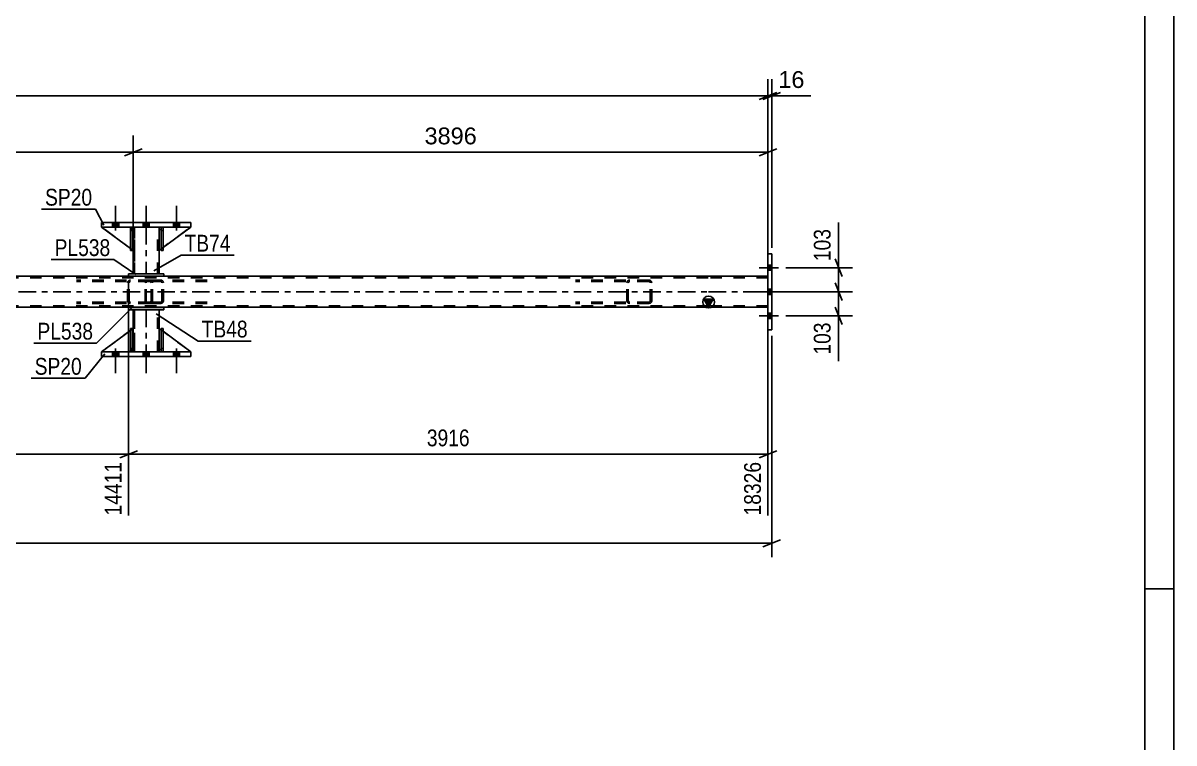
# Model space of a CAD drawing. Header units: millimetres. Extents: x -94 to 747, y -294 to 300.
# Drawn here: x 550.9 to 747.2, y -171.4 to -48.6 of the extents above; entities that cross this region are included whole.
import ezdxf

# ---------------------------------------------------------------- set-up
doc = ezdxf.new("R2010")
doc.units = ezdxf.units.MM
doc.linetypes.add('DXK_LINE_DOT2', pattern=[3.9198, 1.9599, -1.9599])
doc.linetypes.add('DXK_LINE_DOT3', pattern=[5.9187, 2.979, -0.9799, 0.9799, -0.9799])
doc.styles.add('Arial', font='ARIAL.TTF', dxfattribs={"height": 0.2})
doc.styles.add('Arial Narrow', font='ARIALN.TTF', dxfattribs={"height": 0.2})

# ---------------------------------------------------------------- blocks, each defined once
blk = doc.blocks.new('Unknown-200058970-1133')
at = {"color": 5, "linetype": 'Continuous'}
for p, q in [((747.21, -294.13), (747.21, 299.87)), ((742.21, -289.13), (742.21, 294.87)), ((747.21, -145.13), (742.21, -145.13))]:
    blk.add_line(p, q, dxfattribs=at)
blk = doc.blocks.new('Part-200058970-5724 - 5717')
at = {"color": 2, "linetype": 'Continuous'}
for p, q in [((574.09, -104.12), (574.09, -100.72)), ((574.09, -100.72), (574.45, -100.98)), ((579.49, -104.72), (574.77, -101.21)), ((574.45, -104.47), (574.09, -104.12))]:
    blk.add_line(p, q, dxfattribs=at)
at = {"color": 7, "linetype": 'DXK_LINE_DOT2'}
for p, q in [((574.77, -101.21), (574.45, -100.98)), ((574.45, -104.47), (574.69, -104.72)), ((574.69, -104.72), (579.49, -104.72))]:
    blk.add_line(p, q, dxfattribs=at)
blk = doc.blocks.new('Part-200058970-5789 - 5717')
at = {"color": 7, "linetype": 'DXK_LINE_DOT2'}
for p, q in [((572.49, -92.47), (559.99, -92.47)), ((572.49, -92.71), (559.99, -92.71)), ((568.78, -92.76), (568.74, -92.95)), ((568.74, -95.99), (568.74, -92.95)), ((569, -92.95), (569.02, -92.85)), ((569, -95.99), (569, -92.95)), ((569.02, -92.85), (569.07, -92.78)), ((569.25, -92.47), (569.06, -92.5)), ((569.07, -92.78), (569.16, -92.72)), ((569.16, -92.72), (569.25, -92.71)), ((572.68, -92.5), (572.49, -92.47)), ((572.49, -92.71), (572.59, -92.72)), ((572.59, -92.72), (572.67, -92.78)), ((572.67, -92.78), (572.72, -92.85)), ((572.72, -92.85), (572.74, -92.95)), ((572.74, -95.99), (572.74, -92.95)), ((573, -92.95), (572.96, -92.76)), ((573, -95.99), (573, -92.95)), ((568.74, -95.99), (568.78, -96.17)), ((569.02, -96.08), (569, -95.99)), ((569.07, -96.16), (569.02, -96.08)), ((569.16, -96.21), (569.07, -96.16)), ((572.67, -96.16), (572.59, -96.21)), ((572.72, -96.08), (572.67, -96.16)), ((572.74, -95.99), (572.72, -96.08)), ((572.96, -96.17), (573, -95.99)), ((572.49, -96.23), (559.99, -96.23)), ((572.49, -96.47), (559.99, -96.47)), ((569.06, -96.43), (569.25, -96.47)), ((569.25, -96.23), (569.16, -96.21)), ((572.59, -96.21), (572.49, -96.23)), ((572.49, -96.47), (572.68, -96.43))]:
    blk.add_line(p, q, dxfattribs=at)
for centre, start, end in [((569.23, -92.97), 110.7583, 155.6801), ((572.51, -92.97), 24.3199, 69.2417), ((569.23, -95.97), 204.3199, 249.2417), ((572.51, -95.97), 290.7583, 335.6801)]:
    blk.add_arc(centre, 0.496, start, end, dxfattribs=at)
blk = doc.blocks.new('Part-200058970-5726 - 5717')
at = {"color": 2, "linetype": 'Continuous'}
for p, q in [((677.95, -100.97), (677.95, -87.97)), ((677.95, -87.97), (678.59, -87.97)), ((678.59, -100.97), (678.59, -87.97)), ((677.95, -100.97), (678.59, -100.97))]:
    blk.add_line(p, q, dxfattribs=at)
blk = doc.blocks.new('Part-200058970-5932 - 5717')
at = {"color": 7, "linetype": 'DXK_LINE_DOT2'}
for p, q in [((574.77, -100.72), (574.45, -100.72)), ((574.45, -104.12), (574.45, -100.72)), ((574.45, -100.72), (574.45, -104.72)), ((574.77, -100.72), (574.77, -104.12)), ((574.77, -104.72), (574.77, -100.72)), ((574.77, -104.12), (574.45, -104.12)), ((574.45, -104.72), (574.45, -104.12)), ((574.77, -104.72), (574.45, -104.72)), ((574.77, -104.12), (574.77, -104.72)), ((574.77, -104.72), (574.77, -104.72))]:
    blk.add_line(p, q, dxfattribs=at)
blk = doc.blocks.new('Part-200058970-5739 - 5717')
at = {"color": 7, "linetype": 'DXK_LINE_DOT2'}
for p, q in [((657.62, -92.47), (645.12, -92.47)), ((657.62, -92.71), (645.12, -92.71)), ((653.92, -92.76), (653.88, -92.95)), ((653.88, -95.99), (653.88, -92.95)), ((654.13, -92.95), (654.15, -92.85)), ((654.13, -95.99), (654.13, -92.95)), ((654.15, -92.85), (654.21, -92.78)), ((654.39, -92.47), (654.19, -92.5)), ((654.21, -92.78), (654.29, -92.72)), ((654.29, -92.72), (654.39, -92.71)), ((657.82, -92.5), (657.62, -92.47)), ((657.62, -92.71), (657.72, -92.72)), ((657.72, -92.72), (657.8, -92.78)), ((657.8, -92.78), (657.86, -92.85)), ((657.86, -92.85), (657.88, -92.95)), ((657.88, -95.99), (657.88, -92.95)), ((658.13, -92.95), (658.09, -92.76)), ((658.13, -95.99), (658.13, -92.95)), ((653.88, -95.99), (653.92, -96.17)), ((654.15, -96.08), (654.13, -95.99)), ((654.21, -96.16), (654.15, -96.08)), ((654.29, -96.21), (654.21, -96.16)), ((657.8, -96.16), (657.72, -96.21)), ((657.86, -96.08), (657.8, -96.16)), ((657.88, -95.99), (657.86, -96.08)), ((658.09, -96.17), (658.13, -95.99)), ((657.62, -96.23), (645.12, -96.23)), ((657.62, -96.47), (645.12, -96.47)), ((654.19, -96.43), (654.39, -96.47)), ((654.39, -96.23), (654.29, -96.21)), ((657.72, -96.21), (657.62, -96.23)), ((657.62, -96.47), (657.82, -96.43))]:
    blk.add_line(p, q, dxfattribs=at)
for centre, start, end in [((654.37, -92.97), 110.7583, 155.6801), ((657.64, -92.97), 24.3199, 69.2417), ((654.37, -95.97), 204.3199, 249.2417), ((657.64, -95.97), 290.7583, 335.6801)]:
    blk.add_arc(centre, 0.496, start, end, dxfattribs=at)
blk = doc.blocks.new('Part-200058970-5930 - 5717')
at = {"color": 7, "linetype": 'DXK_LINE_DOT2'}
for p, q in [((569.69, -100.72), (564.29, -104.72)), ((569.69, -104.12), (569.69, -100.72)), ((569.69, -100.72), (569.69, -104.12)), ((564.29, -104.72), (569.09, -104.72)), ((569.09, -104.72), (569.69, -104.12)), ((569.69, -104.12), (569.09, -104.72)), ((569.69, -104.12), (569.69, -104.12))]:
    blk.add_line(p, q, dxfattribs=at)
blk = doc.blocks.new('Part-200058970-5940 - 5717')
at = {"color": 7, "linetype": 'DXK_LINE_DOT2'}
for p, q in [((569.69, -87.43), (564.29, -83.43)), ((564.29, -83.43), (569.09, -83.43)), ((569.09, -83.43), (569.69, -84.03)), ((569.69, -84.03), (569.09, -83.43)), ((569.69, -84.03), (569.69, -87.43)), ((569.69, -84.03), (569.69, -84.03)), ((569.69, -84.03), (569.69, -87.43))]:
    blk.add_line(p, q, dxfattribs=at)
blk = doc.blocks.new('Part-200058970-5750 - 5717')
at = {"color": 7, "linetype": 'DXK_LINE_DOT2'}
for p, q in [((571.76, -92.76), (571.74, -92.95)), ((571.74, -95.99), (571.74, -92.95)), ((571.82, -92.61), (571.76, -92.76)), ((571.9, -92.5), (571.82, -92.61)), ((571.87, -92.95), (571.88, -92.85)), ((571.87, -95.99), (571.87, -92.95)), ((571.88, -92.85), (571.91, -92.78)), ((572.01, -92.47), (571.9, -92.5)), ((571.91, -92.78), (571.96, -92.72)), ((571.96, -92.72), (572.01, -92.71)), ((582.28, -92.47), (572.01, -92.47)), ((582.28, -92.71), (572.01, -92.71)), ((573, -92.71), (573, -92.47)), ((574.53, -92.5), (574.34, -92.47)), ((574.34, -92.71), (574.44, -92.72)), ((574.44, -92.72), (574.52, -92.78)), ((574.52, -92.78), (574.57, -92.85)), ((574.57, -92.85), (574.59, -92.95)), ((574.59, -95.99), (574.59, -92.95)), ((574.84, -92.95), (574.81, -92.76)), ((574.84, -95.99), (574.84, -92.95)), ((571.74, -95.99), (571.76, -96.17)), ((571.76, -96.17), (571.82, -96.33)), ((571.88, -96.08), (571.87, -95.99)), ((571.91, -96.16), (571.88, -96.08)), ((571.96, -96.21), (571.91, -96.16)), ((574.52, -96.16), (574.44, -96.21)), ((574.57, -96.08), (574.52, -96.16)), ((574.59, -95.99), (574.57, -96.08)), ((574.81, -96.17), (574.84, -95.99)), ((571.82, -96.33), (571.9, -96.43)), ((571.9, -96.43), (572.01, -96.47)), ((572.01, -96.23), (571.96, -96.21)), ((582.28, -96.23), (572.01, -96.23)), ((582.28, -96.47), (572.01, -96.47)), ((573, -96.47), (573, -96.23)), ((574.44, -96.21), (574.34, -96.23)), ((574.34, -96.47), (574.53, -96.43))]:
    blk.add_line(p, q, dxfattribs=at)
for centre, start, end in [((574.36, -92.96), 23.8494, 68.8059), ((574.36, -95.97), 291.1941, 336.1506)]:
    blk.add_arc(centre, 0.492, start, end, dxfattribs=at)
blk = doc.blocks.new('Part-200058970-5755 - 5717')
at = {"linetype": 'Continuous'}
blk.add_hatch(color=2, dxfattribs=at).paths.add_polyline_path([(667.83, -97.11), (667.03, -95.71), (668.63, -95.71)])
at = {"color": 7, "linetype": 'DXK_LINE_DOT2'}
for p, q in [((667.73, -92.07), (5.62, -92.07)), ((574.89, -91.83), (568.89, -91.83)), ((677.95, -92.07), (667.83, -92.07)), ((677.95, -91.83), (677.95, -97.11)), ((667.73, -96.87), (5.62, -96.87)), ((677.95, -96.87), (667.83, -96.87))]:
    blk.add_line(p, q, dxfattribs=at)
at = {"color": 2, "linetype": 'Continuous'}
for p, q in [((568.89, -91.83), (404.63, -91.83)), ((667.73, -91.83), (574.89, -91.83)), ((677.95, -91.83), (667.83, -91.83)), ((667.83, -97.11), (667.03, -95.71)), ((667.03, -95.71), (668.63, -95.71)), ((668.63, -95.71), (667.83, -97.11)), ((667.73, -97.11), (5.62, -97.11)), ((677.95, -97.11), (667.83, -97.11))]:
    blk.add_line(p, q, dxfattribs=at)
at = {"color": 7, "linetype": 'DXK_LINE_DOT3'}
for p, q in [((5.62, -94.47), (667.73, -94.47)), ((667.83, -94.47), (687.95, -94.47))]:
    blk.add_line(p, q, dxfattribs=at)
at = {"color": 2, "linetype": 'Continuous'}
blk.add_circle((667.83, -96.21), 1, dxfattribs=at)
blk = doc.blocks.new('Bolt-200058970-5769 - 5717')
at = {"linetype": 'Continuous'}
for points in [[(677.95, -89.93), (677.95, -90.81), (678.59, -90.81), (678.59, -89.93)], [(677.95, -89.93), (677.95, -90.81), (678.59, -90.81), (678.59, -89.93)], [(677.95, -89.93), (677.95, -90.81), (678.59, -90.81), (678.59, -89.93)], [(677.95, -94.03), (677.95, -94.91), (678.59, -94.91), (678.59, -94.03)], [(677.95, -94.03), (677.95, -94.91), (678.59, -94.91), (678.59, -94.03)], [(677.95, -98.13), (677.95, -99.01), (678.59, -99.01), (678.59, -98.13)], [(677.95, -98.13), (677.95, -99.01), (678.59, -99.01), (678.59, -98.13)], [(677.95, -98.13), (677.95, -99.01), (678.59, -99.01), (678.59, -98.13)]]:
    blk.add_hatch(color=1, dxfattribs=at).paths.add_polyline_path(points)
at = {"color": 1, "linetype": 'Continuous'}
for p, q in [((678.59, -89.93), (677.95, -89.93)), ((678.59, -89.93), (677.95, -89.93)), ((678.59, -89.93), (677.95, -89.93)), ((679.75, -90.37), (676.43, -90.37)), ((679.75, -90.37), (676.43, -90.37)), ((679.75, -90.37), (676.43, -90.37)), ((678.59, -90.81), (677.95, -90.81)), ((678.59, -90.81), (677.95, -90.81)), ((678.59, -90.81), (677.95, -90.81)), ((678.59, -94.03), (677.95, -94.03)), ((678.59, -94.03), (677.95, -94.03)), ((679.75, -94.47), (676.43, -94.47)), ((679.75, -94.47), (676.43, -94.47)), ((678.59, -94.91), (677.95, -94.91)), ((678.59, -94.91), (677.95, -94.91)), ((678.59, -98.13), (677.95, -98.13)), ((678.59, -98.13), (677.95, -98.13)), ((678.59, -98.13), (677.95, -98.13)), ((679.75, -98.57), (676.43, -98.57)), ((679.75, -98.57), (676.43, -98.57)), ((679.75, -98.57), (676.43, -98.57)), ((678.59, -99.01), (677.95, -99.01)), ((678.59, -99.01), (677.95, -99.01)), ((678.59, -99.01), (677.95, -99.01))]:
    blk.add_line(p, q, dxfattribs=at)
blk = doc.blocks.new('Bolt-200058970-5774 - 5717')
at = {"linetype": 'Continuous'}
for points in [[(566.17, -105.52), (567.21, -105.52), (567.21, -104.72), (566.17, -104.72)], [(566.17, -105.52), (567.21, -105.52), (567.21, -104.72), (566.17, -104.72)], [(566.17, -105.52), (567.21, -105.52), (567.21, -104.72), (566.17, -104.72)], [(571.37, -105.52), (572.41, -105.52), (572.41, -104.72), (571.37, -104.72)], [(571.37, -105.52), (572.41, -105.52), (572.41, -104.72), (571.37, -104.72)], [(576.57, -105.52), (577.61, -105.52), (577.61, -104.72), (576.57, -104.72)], [(576.57, -105.52), (577.61, -105.52), (577.61, -104.72), (576.57, -104.72)], [(576.57, -105.52), (577.61, -105.52), (577.61, -104.72), (576.57, -104.72)]]:
    blk.add_hatch(color=1, dxfattribs=at).paths.add_polyline_path(points)
at = {"color": 1, "linetype": 'Continuous'}
for p, q in [((566.17, -104.72), (566.17, -105.52)), ((566.17, -104.72), (566.17, -105.52)), ((566.17, -104.72), (566.17, -105.52)), ((566.69, -104.12), (566.69, -108.32)), ((566.69, -104.12), (566.69, -108.32)), ((566.69, -104.12), (566.69, -108.32)), ((567.21, -104.72), (567.21, -105.52)), ((567.21, -104.72), (567.21, -105.52)), ((567.21, -104.72), (567.21, -105.52)), ((571.37, -104.72), (571.37, -105.52)), ((571.37, -104.72), (571.37, -105.52)), ((571.89, -104.12), (571.89, -108.32)), ((571.89, -104.12), (571.89, -108.32)), ((572.41, -104.72), (572.41, -105.52)), ((572.41, -104.72), (572.41, -105.52)), ((576.57, -104.72), (576.57, -105.52)), ((576.57, -104.72), (576.57, -105.52)), ((576.57, -104.72), (576.57, -105.52)), ((577.09, -104.12), (577.09, -108.32)), ((577.09, -104.12), (577.09, -108.32)), ((577.09, -104.12), (577.09, -108.32)), ((577.61, -104.72), (577.61, -105.52)), ((577.61, -104.72), (577.61, -105.52)), ((577.61, -104.72), (577.61, -105.52))]:
    blk.add_line(p, q, dxfattribs=at)
blk = doc.blocks.new('Part-200058970-5952 - 5717')
at = {"color": 2, "linetype": 'Continuous'}
for p, q in [((564.29, -82.63), (564.29, -82.63)), ((564.29, -82.63), (564.29, -83.43)), ((579.49, -82.63), (564.29, -82.63)), ((564.29, -83.43), (564.29, -83.43)), ((564.29, -83.43), (579.49, -83.43)), ((579.49, -82.63), (579.49, -82.63)), ((579.49, -83.43), (579.49, -82.63)), ((579.49, -83.43), (579.49, -83.43))]:
    blk.add_line(p, q, dxfattribs=at)
at = {"color": 7, "linetype": 'DXK_LINE_DOT2'}
for p, q in [((564.29, -83.43), (564.29, -82.63)), ((579.49, -82.63), (579.49, -83.43))]:
    blk.add_line(p, q, dxfattribs=at)
blk = doc.blocks.new('Bolt-200058970-5775 - 5717')
at = {"linetype": 'Continuous'}
for points in [[(567.21, -82.63), (566.17, -82.63), (566.17, -83.43), (567.21, -83.43)], [(567.21, -82.63), (566.17, -82.63), (566.17, -83.43), (567.21, -83.43)], [(567.21, -82.63), (566.17, -82.63), (566.17, -83.43), (567.21, -83.43)], [(572.41, -82.63), (571.37, -82.63), (571.37, -83.43), (572.41, -83.43)], [(572.41, -82.63), (571.37, -82.63), (571.37, -83.43), (572.41, -83.43)], [(577.61, -82.63), (576.57, -82.63), (576.57, -83.43), (577.61, -83.43)], [(577.61, -82.63), (576.57, -82.63), (576.57, -83.43), (577.61, -83.43)], [(577.61, -82.63), (576.57, -82.63), (576.57, -83.43), (577.61, -83.43)]]:
    blk.add_hatch(color=1, dxfattribs=at).paths.add_polyline_path(points)
at = {"color": 1, "linetype": 'Continuous'}
for p, q in [((566.69, -84.03), (566.69, -79.83)), ((566.69, -84.03), (566.69, -79.83)), ((566.69, -84.03), (566.69, -79.83)), ((571.89, -84.03), (571.89, -79.83)), ((571.89, -84.03), (571.89, -79.83)), ((577.09, -84.03), (577.09, -79.83)), ((577.09, -84.03), (577.09, -79.83)), ((577.09, -84.03), (577.09, -79.83)), ((566.17, -83.43), (566.17, -82.63)), ((566.17, -83.43), (566.17, -82.63)), ((566.17, -83.43), (566.17, -82.63)), ((567.21, -83.43), (567.21, -82.63)), ((567.21, -83.43), (567.21, -82.63)), ((567.21, -83.43), (567.21, -82.63)), ((571.37, -83.43), (571.37, -82.63)), ((571.37, -83.43), (571.37, -82.63)), ((572.41, -83.43), (572.41, -82.63)), ((572.41, -83.43), (572.41, -82.63)), ((576.57, -83.43), (576.57, -82.63)), ((576.57, -83.43), (576.57, -82.63)), ((576.57, -83.43), (576.57, -82.63)), ((577.61, -83.43), (577.61, -82.63)), ((577.61, -83.43), (577.61, -82.63)), ((577.61, -83.43), (577.61, -82.63))]:
    blk.add_line(p, q, dxfattribs=at)
blk = doc.blocks.new('Part-200058970-5960 - 5717')
at = {"color": 7, "linetype": 'DXK_LINE_DOT2'}
for p, q in [((569.25, -84.03), (569.25, -83.43)), ((569.25, -83.43), (569.25, -83.43)), ((569.25, -83.43), (569.25, -87.43)), ((569.25, -83.43), (569.57, -83.43)), ((569.25, -87.43), (569.25, -84.03)), ((569.25, -84.03), (569.57, -84.03)), ((569.57, -83.43), (569.57, -84.03)), ((569.57, -87.43), (569.57, -83.43)), ((569.57, -84.03), (569.57, -87.43)), ((569.25, -87.43), (569.57, -87.43))]:
    blk.add_line(p, q, dxfattribs=at)
blk = doc.blocks.new('Part-200058970-5851 - 5717')
at = {"color": 7, "linetype": 'DXK_LINE_DOT2'}
for p, q in [((574.09, -104.12), (574.09, -100.72)), ((574.09, -100.72), (579.49, -104.72)), ((574.69, -104.72), (574.09, -104.12)), ((579.49, -104.72), (574.69, -104.72))]:
    blk.add_line(p, q, dxfattribs=at)
blk = doc.blocks.new('Part-200058970-5858 - 5717')
at = {"color": 2, "linetype": 'Continuous'}
for p, q in [((569.25, -104.72), (569.25, -100.72)), ((569.25, -100.72), (569.57, -100.72)), ((569.57, -104.72), (569.57, -100.72)), ((569.25, -104.72), (569.25, -104.72)), ((569.57, -104.72), (569.25, -104.72))]:
    blk.add_line(p, q, dxfattribs=at)
at = {"color": 7, "linetype": 'DXK_LINE_DOT2'}
for p, q in [((569.25, -100.72), (569.25, -104.12)), ((569.57, -104.12), (569.57, -100.72)), ((569.25, -104.12), (569.25, -104.72)), ((569.25, -104.12), (569.57, -104.12)), ((569.25, -104.72), (569.25, -104.72)), ((569.25, -104.72), (569.25, -104.72)), ((569.57, -104.72), (569.57, -104.12)), ((569.57, -104.72), (569.57, -104.72))]:
    blk.add_line(p, q, dxfattribs=at)
blk = doc.blocks.new('Part-200058970-5942 - 5717')
at = {"color": 7, "linetype": 'DXK_LINE_DOT2'}
for p, q in [((574.69, -83.43), (574.09, -84.03)), ((574.09, -87.43), (579.49, -83.43)), ((574.09, -84.03), (574.09, -87.43)), ((579.49, -83.43), (574.69, -83.43))]:
    blk.add_line(p, q, dxfattribs=at)
blk = doc.blocks.new('Part-200058970-5856 - 5717')
at = {"color": 2, "linetype": 'Continuous'}
for p, q in [((574.89, -91.43), (568.89, -91.43)), ((568.89, -91.83), (568.89, -91.43)), ((574.89, -91.83), (568.89, -91.83)), ((574.89, -91.43), (574.89, -91.43)), ((574.89, -91.43), (574.89, -91.83)), ((574.89, -91.83), (574.89, -91.83))]:
    blk.add_line(p, q, dxfattribs=at)
at = {"color": 7, "linetype": 'DXK_LINE_DOT2'}
for p, q in [((568.89, -91.83), (568.89, -91.43)), ((574.89, -91.83), (574.89, -91.43)), ((574.89, -91.43), (574.89, -91.43)), ((574.89, -91.83), (574.89, -91.83))]:
    blk.add_line(p, q, dxfattribs=at)
blk = doc.blocks.new('Part-200058970-5857 - 5717')
at = {"color": 2, "linetype": 'Continuous'}
for p, q in [((574.45, -104.72), (574.45, -100.72)), ((574.45, -100.72), (574.77, -100.72)), ((574.77, -104.72), (574.77, -100.72)), ((574.45, -104.72), (574.45, -104.72)), ((574.77, -104.72), (574.45, -104.72))]:
    blk.add_line(p, q, dxfattribs=at)
at = {"color": 7, "linetype": 'DXK_LINE_DOT2'}
for p, q in [((574.45, -100.72), (574.45, -104.12)), ((574.77, -104.12), (574.77, -100.72)), ((574.45, -104.12), (574.45, -104.72)), ((574.45, -104.12), (574.77, -104.12)), ((574.45, -104.72), (574.45, -104.72)), ((574.45, -104.72), (574.45, -104.72)), ((574.77, -104.72), (574.77, -104.12)), ((574.77, -104.72), (574.77, -104.72))]:
    blk.add_line(p, q, dxfattribs=at)
blk = doc.blocks.new('Part-200058970-5863 - 5717')
at = {"color": 2, "linetype": 'Continuous'}
for p, q in [((569.69, -100.72), (569.69, -97.52)), ((574.09, -100.72), (574.09, -97.52)), ((569.69, -104.72), (569.69, -104.12)), ((574.09, -104.72), (574.09, -104.12))]:
    blk.add_line(p, q, dxfattribs=at)
at = {"color": 7, "linetype": 'DXK_LINE_DOT2'}
for p, q in [((569.69, -97.52), (574.09, -97.52)), ((569.69, -104.72), (569.69, -97.52)), ((569.93, -104.72), (569.93, -97.52)), ((569.93, -97.52), (569.93, -104.72)), ((573.85, -104.72), (573.85, -97.52)), ((573.85, -104.72), (573.85, -97.52)), ((574.09, -97.52), (574.09, -104.72)), ((569.69, -104.12), (569.69, -100.72)), ((574.09, -104.12), (574.09, -100.72)), ((574.09, -104.72), (569.69, -104.72))]:
    blk.add_line(p, q, dxfattribs=at)
at = {"color": 7, "linetype": 'DXK_LINE_DOT3'}
blk.add_line((571.89, -97.52), (571.89, -104.72), dxfattribs=at)
blk = doc.blocks.new('Part-200058970-5868 - 5717')
at = {"color": 2, "linetype": 'Continuous'}
for p, q in [((574.89, -97.12), (568.89, -97.12)), ((568.89, -97.52), (568.89, -97.12)), ((574.89, -97.52), (568.89, -97.52)), ((574.89, -97.12), (574.89, -97.12)), ((574.89, -97.12), (574.89, -97.52)), ((574.89, -97.52), (574.89, -97.52))]:
    blk.add_line(p, q, dxfattribs=at)
at = {"color": 7, "linetype": 'DXK_LINE_DOT2'}
for p, q in [((568.89, -97.52), (568.89, -97.12)), ((574.89, -97.52), (574.89, -97.12)), ((574.89, -97.12), (574.89, -97.12)), ((574.89, -97.52), (574.89, -97.52))]:
    blk.add_line(p, q, dxfattribs=at)
blk = doc.blocks.new('Part-200058970-5931 - 5717')
at = {"color": 2, "linetype": 'Continuous'}
for p, q in [((569.25, -101.05), (564.29, -104.72)), ((569.69, -100.72), (569.57, -100.81)), ((569.69, -104.12), (569.69, -100.72)), ((569.25, -104.56), (569.09, -104.72)), ((569.69, -104.12), (569.57, -104.24)), ((569.69, -104.12), (569.69, -104.12))]:
    blk.add_line(p, q, dxfattribs=at)
at = {"color": 7, "linetype": 'DXK_LINE_DOT2'}
for p, q in [((569.57, -100.81), (569.25, -101.05)), ((569.69, -104.12), (569.69, -100.72)), ((564.29, -104.72), (564.29, -104.72)), ((564.29, -104.72), (569.09, -104.72)), ((569.69, -104.12), (569.09, -104.72)), ((569.57, -104.24), (569.25, -104.56))]:
    blk.add_line(p, q, dxfattribs=at)
blk = doc.blocks.new('Part-200058970-5933 - 5717')
at = {"color": 7, "linetype": 'DXK_LINE_DOT2'}
for p, q in [((569.25, -100.72), (569.57, -100.72)), ((569.25, -104.12), (569.25, -100.72)), ((569.25, -100.72), (569.25, -104.72)), ((569.57, -100.72), (569.57, -104.12)), ((569.57, -104.72), (569.57, -100.81)), ((569.57, -104.12), (569.25, -104.12)), ((569.25, -104.72), (569.25, -104.12)), ((569.57, -104.72), (569.25, -104.72)), ((569.57, -104.12), (569.57, -104.72)), ((569.57, -104.72), (569.57, -104.72))]:
    blk.add_line(p, q, dxfattribs=at)
blk = doc.blocks.new('Part-200058970-5939 - 5717')
at = {"color": 2, "linetype": 'Continuous'}
for p, q in [((569.25, -87.1), (564.29, -83.43)), ((569.25, -83.58), (569.09, -83.43)), ((569.69, -84.03), (569.57, -83.9)), ((569.69, -84.03), (569.69, -84.03)), ((569.69, -87.43), (569.69, -84.03)), ((569.57, -87.33), (569.69, -87.43)), ((569.69, -87.43), (569.69, -87.43))]:
    blk.add_line(p, q, dxfattribs=at)
at = {"color": 7, "linetype": 'DXK_LINE_DOT2'}
for p, q in [((569.09, -83.43), (564.29, -83.43)), ((564.29, -83.43), (564.29, -83.43)), ((569.09, -83.43), (569.69, -84.03)), ((569.57, -83.9), (569.25, -83.58)), ((569.69, -84.03), (569.69, -87.43)), ((569.57, -87.33), (569.25, -87.1))]:
    blk.add_line(p, q, dxfattribs=at)
blk = doc.blocks.new('Part-200058970-5941 - 5717')
at = {"color": 2, "linetype": 'Continuous'}
for p, q in [((574.45, -83.67), (574.09, -84.03)), ((574.09, -84.03), (574.09, -87.43)), ((579.49, -83.43), (574.77, -86.93)), ((574.09, -87.43), (574.45, -87.16))]:
    blk.add_line(p, q, dxfattribs=at)
at = {"color": 7, "linetype": 'DXK_LINE_DOT2'}
for p, q in [((574.69, -83.43), (574.45, -83.67)), ((579.49, -83.43), (574.69, -83.43)), ((579.49, -83.43), (579.49, -83.43)), ((579.49, -83.43), (579.49, -83.43)), ((574.77, -86.93), (574.45, -87.16))]:
    blk.add_line(p, q, dxfattribs=at)
blk = doc.blocks.new('Part-200058970-5947 - 5717')
at = {"color": 2, "linetype": 'Continuous'}
for p, q in [((579.49, -104.72), (564.29, -104.72)), ((564.29, -105.52), (564.29, -104.72)), ((564.29, -105.52), (579.49, -105.52)), ((579.49, -104.72), (579.49, -104.72)), ((579.49, -105.52), (579.49, -104.72)), ((579.49, -105.52), (579.49, -105.52))]:
    blk.add_line(p, q, dxfattribs=at)
at = {"color": 7, "linetype": 'DXK_LINE_DOT2'}
for p, q in [((564.29, -105.52), (564.29, -104.72)), ((579.49, -104.72), (579.49, -105.52)), ((579.49, -105.52), (579.49, -105.52))]:
    blk.add_line(p, q, dxfattribs=at)
blk = doc.blocks.new('Part-200058970-5957 - 5717')
at = {"color": 2, "linetype": 'Continuous'}
for p, q in [((569.69, -83.43), (569.69, -84.03)), ((574.09, -83.43), (574.09, -84.03)), ((569.69, -87.43), (569.69, -91.43)), ((574.09, -87.43), (574.09, -91.43))]:
    blk.add_line(p, q, dxfattribs=at)
at = {"color": 7, "linetype": 'DXK_LINE_DOT2'}
for p, q in [((569.69, -83.43), (574.09, -83.43)), ((569.69, -83.43), (569.69, -91.43)), ((569.69, -84.03), (569.69, -87.43)), ((569.93, -91.43), (569.93, -83.43)), ((569.93, -83.43), (569.93, -91.43)), ((573.85, -91.43), (573.85, -83.43)), ((573.85, -91.43), (573.85, -83.43)), ((574.09, -83.43), (574.09, -91.43)), ((574.09, -84.03), (574.09, -87.43)), ((574.09, -91.43), (569.69, -91.43))]:
    blk.add_line(p, q, dxfattribs=at)
at = {"color": 7, "linetype": 'DXK_LINE_DOT3'}
blk.add_line((571.89, -83.43), (571.89, -91.43), dxfattribs=at)
blk = doc.blocks.new('Part-200058970-5958 - 5717')
at = {"color": 2, "linetype": 'Continuous'}
for p, q in [((569.57, -83.43), (569.25, -83.43)), ((569.25, -83.43), (569.25, -87.43)), ((569.57, -83.43), (569.57, -83.43)), ((569.57, -83.43), (569.57, -87.43)), ((569.57, -87.43), (569.25, -87.43))]:
    blk.add_line(p, q, dxfattribs=at)
at = {"color": 7, "linetype": 'DXK_LINE_DOT2'}
for p, q in [((569.25, -83.43), (569.25, -84.03)), ((569.25, -83.43), (569.25, -83.43)), ((569.57, -84.03), (569.25, -84.03)), ((569.25, -84.03), (569.25, -87.43)), ((569.57, -84.03), (569.57, -83.43)), ((569.57, -83.43), (569.57, -83.43)), ((569.57, -87.43), (569.57, -84.03))]:
    blk.add_line(p, q, dxfattribs=at)
blk = doc.blocks.new('Part-200058970-5959 - 5717')
at = {"color": 2, "linetype": 'Continuous'}
for p, q in [((574.77, -83.43), (574.45, -83.43)), ((574.45, -83.43), (574.45, -87.43)), ((574.77, -83.43), (574.77, -83.43)), ((574.77, -83.43), (574.77, -87.43)), ((574.77, -87.43), (574.45, -87.43))]:
    blk.add_line(p, q, dxfattribs=at)
at = {"color": 7, "linetype": 'DXK_LINE_DOT2'}
for p, q in [((574.45, -83.43), (574.45, -84.03)), ((574.45, -83.43), (574.45, -83.43)), ((574.77, -84.03), (574.45, -84.03)), ((574.45, -84.03), (574.45, -87.43)), ((574.77, -84.03), (574.77, -83.43)), ((574.77, -83.43), (574.77, -83.43)), ((574.77, -87.43), (574.77, -84.03))]:
    blk.add_line(p, q, dxfattribs=at)
blk = doc.blocks.new('Part-200058970-5961 - 5717')
at = {"color": 7, "linetype": 'DXK_LINE_DOT2'}
for p, q in [((574.45, -84.03), (574.45, -83.43)), ((574.45, -83.43), (574.45, -83.43)), ((574.45, -83.43), (574.45, -87.43)), ((574.45, -83.43), (574.77, -83.43)), ((574.45, -87.43), (574.45, -84.03)), ((574.45, -84.03), (574.77, -84.03)), ((574.77, -83.43), (574.77, -84.03)), ((574.77, -87.43), (574.77, -83.43)), ((574.77, -84.03), (574.77, -87.43)), ((574.45, -87.43), (574.77, -87.43))]:
    blk.add_line(p, q, dxfattribs=at)
blk = doc.blocks.new('StraightDimension-200058970-6135 - 5717')
at = {"color": 7, "linetype": 'Continuous'}
for p, q in [((568.89, -92.83), (568.89, -132.6)), ((677.95, -98.11), (677.95, -132.6)), ((570.39, -121.56), (567.39, -122.76)), ((676.45, -122.76), (679.45, -121.56)), ((568.89, -122.16), (677.95, -122.16))]:
    blk.add_line(p, q, dxfattribs=at)
at = {"color": 0}
blk.add_wipeout([(627.68, -121.41), (627.68, -117.21), (619.17, -117.21), (619.17, -121.41)], dxfattribs=at)
at = {"color": 0, "linetype": 'Continuous'}
blk.add_wipeout([(677.35, -122.86), (673.15, -122.86), (673.15, -133.2), (677.35, -133.2)], dxfattribs=at)
at = {"color": 3, "style": 'Arial Narrow'}
blk.add_text('3916', height=2.863, dxfattribs=at).set_placement((619.77, -120.81))
at = {"color": 3, "linetype": 'Continuous', "style": 'Arial Narrow'}
blk.add_text('18326', height=2.863, rotation=90.0002, dxfattribs=at).set_placement((676.75, -132.6))
blk = doc.blocks.new('StraightDimension-200058970-6031 - 5717')
at = {"color": 7, "linetype": 'Continuous'}
for p, q in [((569.69, -90.43), (569.69, -67.83)), ((677.95, -96.11), (677.95, -67.83)), ((571.19, -70.08), (568.19, -71.28)), ((676.45, -71.28), (679.45, -70.08)), ((569.69, -70.68), (677.95, -70.68))]:
    blk.add_line(p, q, dxfattribs=at)
at = {"color": 0}
blk.add_wipeout([(628.87, -69.93), (628.87, -65.73), (618.78, -65.73), (618.78, -69.93)], dxfattribs=at)
at = {"color": 3, "style": 'Arial'}
blk.add_text('3896', height=2.865, dxfattribs=at).set_placement((619.38, -69.33))
blk = doc.blocks.new('StraightDimension-200058970-5989 - 5717')
at = {"color": 7, "linetype": 'Continuous'}
for p, q in [((678.59, -101.97), (678.59, -139.73)), ((-5.24, -137.33), (678.59, -137.33)), ((677.09, -137.93), (680.09, -136.73))]:
    blk.add_line(p, q, dxfattribs=at)
blk = doc.blocks.new('StraightDimension-200058970-6000 - 5717')
at = {"color": 7, "linetype": 'Continuous'}
for p, q in [((677.95, -86.97), (677.95, -58.22)), ((678.59, -86.97), (678.59, -58.22)), ((676.45, -61.67), (679.45, -60.47)), ((680.09, -60.47), (677.09, -61.67)), ((677.95, -61.07), (678.59, -61.07))]:
    blk.add_line(p, q, dxfattribs=at)
at = {"color": 0}
blk.add_wipeout([(684.77, -60.32), (684.77, -56.12), (679.12, -56.12), (679.12, -60.32)], dxfattribs=at)
at = {"color": 7, "linetype": 'Continuous'}
blk.add_line((678.59, -61.07), (685.29, -61.07), dxfattribs=at)
blk.add_line((678.59, -61.07), (685.29, -61.07), dxfattribs=at)
at = {"color": 3, "style": 'Arial'}
blk.add_text('16', height=2.865, dxfattribs=at).set_placement((679.72, -59.72))
blk = doc.blocks.new('StraightDimension-200058970-6010 - 5717')
at = {"color": 7, "linetype": 'Continuous'}
for p, q in [((677.95, -86.97), (677.95, -58.22)), ((676.45, -61.67), (679.45, -60.47)), ((-4.6, -61.07), (677.95, -61.07))]:
    blk.add_line(p, q, dxfattribs=at)
blk = doc.blocks.new('StraightDimension-200058970-6037 - 5717')
at = {"color": 7, "linetype": 'Continuous'}
for p, q in [((399.42, -90.43), (399.42, -67.83)), ((569.69, -90.43), (569.69, -67.83)), ((400.92, -70.08), (397.92, -71.28)), ((568.19, -71.28), (571.19, -70.08)), ((399.42, -70.68), (569.69, -70.68))]:
    blk.add_line(p, q, dxfattribs=at)
at = {"color": 0}
blk.add_wipeout([(489.61, -69.93), (489.61, -65.73), (479.51, -65.73), (479.51, -69.93)], dxfattribs=at)
at = {"color": 3, "style": 'Arial'}
blk.add_text('4257', height=2.865, dxfattribs=at).set_placement((480.11, -69.33))
blk = doc.blocks.new('StraightDimension-200058970-6148 - 5717')
at = {"color": 7, "linetype": 'Continuous'}
for p, q in [((398.63, -92.83), (398.63, -132.6)), ((568.89, -92.83), (568.89, -132.6)), ((400.13, -121.56), (397.13, -122.76)), ((567.39, -122.76), (570.39, -121.56)), ((398.63, -122.16), (568.89, -122.16))]:
    blk.add_line(p, q, dxfattribs=at)
at = {"color": 0}
blk.add_wipeout([(488.02, -121.41), (488.02, -117.21), (479.5, -117.21), (479.5, -121.41)], dxfattribs=at)
at = {"color": 0, "linetype": 'Continuous'}
blk.add_wipeout([(568.29, -122.86), (564.09, -122.86), (564.09, -133.2), (568.29, -133.2)], dxfattribs=at)
at = {"color": 3, "style": 'Arial Narrow'}
blk.add_text('4257', height=2.863, dxfattribs=at).set_placement((480.1, -120.81))
at = {"color": 3, "linetype": 'Continuous', "style": 'Arial Narrow'}
blk.add_text('14411', height=2.863, rotation=90.0002, dxfattribs=at).set_placement((567.69, -132.6))
blk = doc.blocks.new('StraightDimension-200058970-25118 - 5717')
at = {"color": 7, "linetype": 'Continuous'}
for p, q in [((689.39, -92.97), (690.59, -95.97)), ((680.99, -94.47), (692.39, -94.47)), ((689.99, -98.57), (689.99, -94.47)), ((690.59, -100.07), (689.39, -97.07)), ((680.99, -98.57), (692.39, -98.57))]:
    blk.add_line(p, q, dxfattribs=at)
at = {"color": 0}
blk.add_wipeout([(689.24, -99.09), (685.04, -99.09), (685.04, -105.78), (689.24, -105.78)], dxfattribs=at)
at = {"color": 7, "linetype": 'Continuous'}
blk.add_line((689.99, -98.57), (689.99, -106.3), dxfattribs=at)
blk.add_line((689.99, -98.57), (689.99, -106.3), dxfattribs=at)
at = {"color": 3, "style": 'Arial Narrow'}
blk.add_text('103', height=2.863, rotation=90.0002, dxfattribs=at).set_placement((688.64, -105.18))
blk = doc.blocks.new('StraightDimension-200058970-25120 - 5717')
at = {"color": 7, "linetype": 'Continuous'}
for p, q in [((689.39, -88.87), (690.59, -91.87)), ((680.99, -90.37), (692.39, -90.37)), ((689.99, -94.47), (689.99, -90.37)), ((690.59, -95.97), (689.39, -92.97)), ((680.99, -94.47), (692.39, -94.47))]:
    blk.add_line(p, q, dxfattribs=at)
at = {"color": 0}
blk.add_wipeout([(689.24, -83.16), (685.04, -83.16), (685.04, -89.84), (689.24, -89.84)], dxfattribs=at)
at = {"color": 7, "linetype": 'Continuous'}
blk.add_line((689.99, -90.37), (689.99, -82.63), dxfattribs=at)
blk.add_line((689.99, -90.37), (689.99, -82.63), dxfattribs=at)
at = {"color": 3, "style": 'Arial Narrow'}
blk.add_text('103', height=2.863, rotation=90.0002, dxfattribs=at).set_placement((688.64, -89.24))
blk = doc.blocks.new('Mark-200058970-5852 - 5717')
at = {"color": 0}
blk.add_wipeout([(565.78, -88.37), (565.78, -85.37), (556.28, -85.37), (556.28, -88.37)], dxfattribs=at)
blk.add_wipeout([(565.78, -88.37), (565.78, -85.37), (556.28, -85.37), (556.28, -88.37)], dxfattribs=at)
at = {"color": 30, "linetype": 'Continuous'}
for p in [(555.68, -88.97), (570.11, -91.52)]:
    blk.add_line(p, (566.38, -88.97), dxfattribs=at)
at = {"color": 3, "style": 'Arial Narrow'}
blk.add_text('PL538', height=2.863, dxfattribs=at).set_placement((556.28, -88.37))
blk = doc.blocks.new('Mark-200058970-5859 - 5717')
at = {"color": 0}
blk.add_wipeout([(589.22, -102.26), (589.22, -99.26), (581.36, -99.26), (581.36, -102.26)], dxfattribs=at)
blk.add_wipeout([(589.22, -102.26), (589.22, -99.26), (581.36, -99.26), (581.36, -102.26)], dxfattribs=at)
at = {"color": 30, "linetype": 'Continuous'}
for p, q in [((573.62, -98.25), (580.76, -102.86)), ((580.76, -102.86), (589.82, -102.86))]:
    blk.add_line(p, q, dxfattribs=at)
at = {"color": 3, "style": 'Arial Narrow'}
blk.add_text('TB48', height=2.863, dxfattribs=at).set_placement((581.36, -102.26))
blk = doc.blocks.new('Mark-200058970-5864 - 5717')
at = {"color": 0}
blk.add_wipeout([(562.85, -102.62), (562.85, -99.62), (553.35, -99.62), (553.35, -102.62)], dxfattribs=at)
blk.add_wipeout([(562.85, -102.62), (562.85, -99.62), (553.35, -99.62), (553.35, -102.62)], dxfattribs=at)
at = {"color": 30, "linetype": 'Continuous'}
for p in [(569.46, -97.21), (552.75, -103.22)]:
    blk.add_line(p, (563.45, -103.22), dxfattribs=at)
at = {"color": 3, "style": 'Arial Narrow'}
blk.add_text('PL538', height=2.863, dxfattribs=at).set_placement((553.35, -102.62))
blk = doc.blocks.new('Mark-200058970-5943 - 5717')
at = {"color": 0}
blk.add_wipeout([(560.92, -108.61), (560.92, -105.61), (552.88, -105.61), (552.88, -108.61)], dxfattribs=at)
blk.add_wipeout([(560.92, -108.61), (560.92, -105.61), (552.88, -105.61), (552.88, -108.61)], dxfattribs=at)
at = {"color": 30, "linetype": 'Continuous'}
for p in [(564.85, -105.02), (552.28, -109.21)]:
    blk.add_line(p, (561.52, -109.21), dxfattribs=at)
at = {"color": 3, "style": 'Arial Narrow'}
blk.add_text('SP20', height=2.863, dxfattribs=at).set_placement((552.88, -108.61))
blk = doc.blocks.new('Mark-200058970-5948 - 5717')
at = {"color": 0}
blk.add_wipeout([(562.68, -79.78), (562.68, -76.78), (554.65, -76.78), (554.65, -79.78)], dxfattribs=at)
blk.add_wipeout([(562.68, -79.78), (562.68, -76.78), (554.65, -76.78), (554.65, -79.78)], dxfattribs=at)
at = {"color": 30, "linetype": 'Continuous'}
for p in [(554.05, -80.38), (564.65, -83.11)]:
    blk.add_line(p, (563.28, -80.38), dxfattribs=at)
at = {"color": 3, "style": 'Arial Narrow'}
blk.add_text('SP20', height=2.863, dxfattribs=at).set_placement((554.65, -79.78))
blk = doc.blocks.new('Mark-200058970-5953 - 5717')
at = {"color": 0}
blk.add_wipeout([(586.29, -87.62), (586.29, -84.62), (578.44, -84.62), (578.44, -87.62)], dxfattribs=at)
blk.add_wipeout([(586.29, -87.62), (586.29, -84.62), (578.44, -84.62), (578.44, -87.62)], dxfattribs=at)
at = {"color": 30, "linetype": 'Continuous'}
for p, q in [((573.23, -90.92), (577.84, -88.22)), ((577.84, -88.22), (586.89, -88.22))]:
    blk.add_line(p, q, dxfattribs=at)
at = {"color": 3, "style": 'Arial Narrow'}
blk.add_text('TB74', height=2.863, dxfattribs=at).set_placement((578.44, -87.62))

msp = doc.modelspace()

# ---------------------------------------------------------------- block references
for name in ['Unknown-200058970-1133', 'Bolt-200058970-5775 - 5717', 'Part-200058970-5952 - 5717', 'Part-200058970-5940 - 5717', 'Part-200058970-5939 - 5717', 'Part-200058970-5960 - 5717', 'Part-200058970-5958 - 5717', 'Part-200058970-5957 - 5717', 'Part-200058970-5942 - 5717', 'Part-200058970-5941 - 5717', 'Part-200058970-5959 - 5717', 'Part-200058970-5961 - 5717', 'Part-200058970-5726 - 5717', 'Bolt-200058970-5769 - 5717', 'Part-200058970-5755 - 5717', 'Part-200058970-5856 - 5717', 'Part-200058970-5789 - 5717', 'Part-200058970-5750 - 5717', 'Part-200058970-5739 - 5717', 'Part-200058970-5868 - 5717', 'Part-200058970-5863 - 5717', 'Part-200058970-5930 - 5717', 'Part-200058970-5931 - 5717', 'Part-200058970-5858 - 5717', 'Part-200058970-5933 - 5717', 'Part-200058970-5724 - 5717', 'Part-200058970-5851 - 5717', 'Part-200058970-5932 - 5717', 'Part-200058970-5857 - 5717', 'Part-200058970-5947 - 5717', 'Bolt-200058970-5774 - 5717']:
    msp.add_blockref(name, (0, 0))

# ---------------------------------------------------------------- next in the draw order: block references
msp.add_blockref('StraightDimension-200058970-6135 - 5717', (0, 0))

# ---------------------------------------------------------------- next in the draw order: block references
for name in ['StraightDimension-200058970-6031 - 5717', 'StraightDimension-200058970-5989 - 5717']:
    msp.add_blockref(name, (0, 0))

# ---------------------------------------------------------------- next in the draw order: block references
for name in ['StraightDimension-200058970-6000 - 5717', 'StraightDimension-200058970-6148 - 5717', 'StraightDimension-200058970-25118 - 5717', 'Mark-200058970-5859 - 5717']:
    msp.add_blockref(name, (0, 0))

# ---------------------------------------------------------------- next in the draw order: block references
for name in ['StraightDimension-200058970-6010 - 5717', 'StraightDimension-200058970-25120 - 5717', 'Mark-200058970-5864 - 5717', 'Mark-200058970-5943 - 5717']:
    msp.add_blockref(name, (0, 0))

# ---------------------------------------------------------------- next in the draw order: block references
for name in ['StraightDimension-200058970-6037 - 5717', 'Mark-200058970-5953 - 5717']:
    msp.add_blockref(name, (0, 0))

# ---------------------------------------------------------------- next in the draw order: block references
for name in ['Mark-200058970-5948 - 5717', 'Mark-200058970-5852 - 5717']:
    msp.add_blockref(name, (0, 0))

doc.saveas('drawing.dxf')
